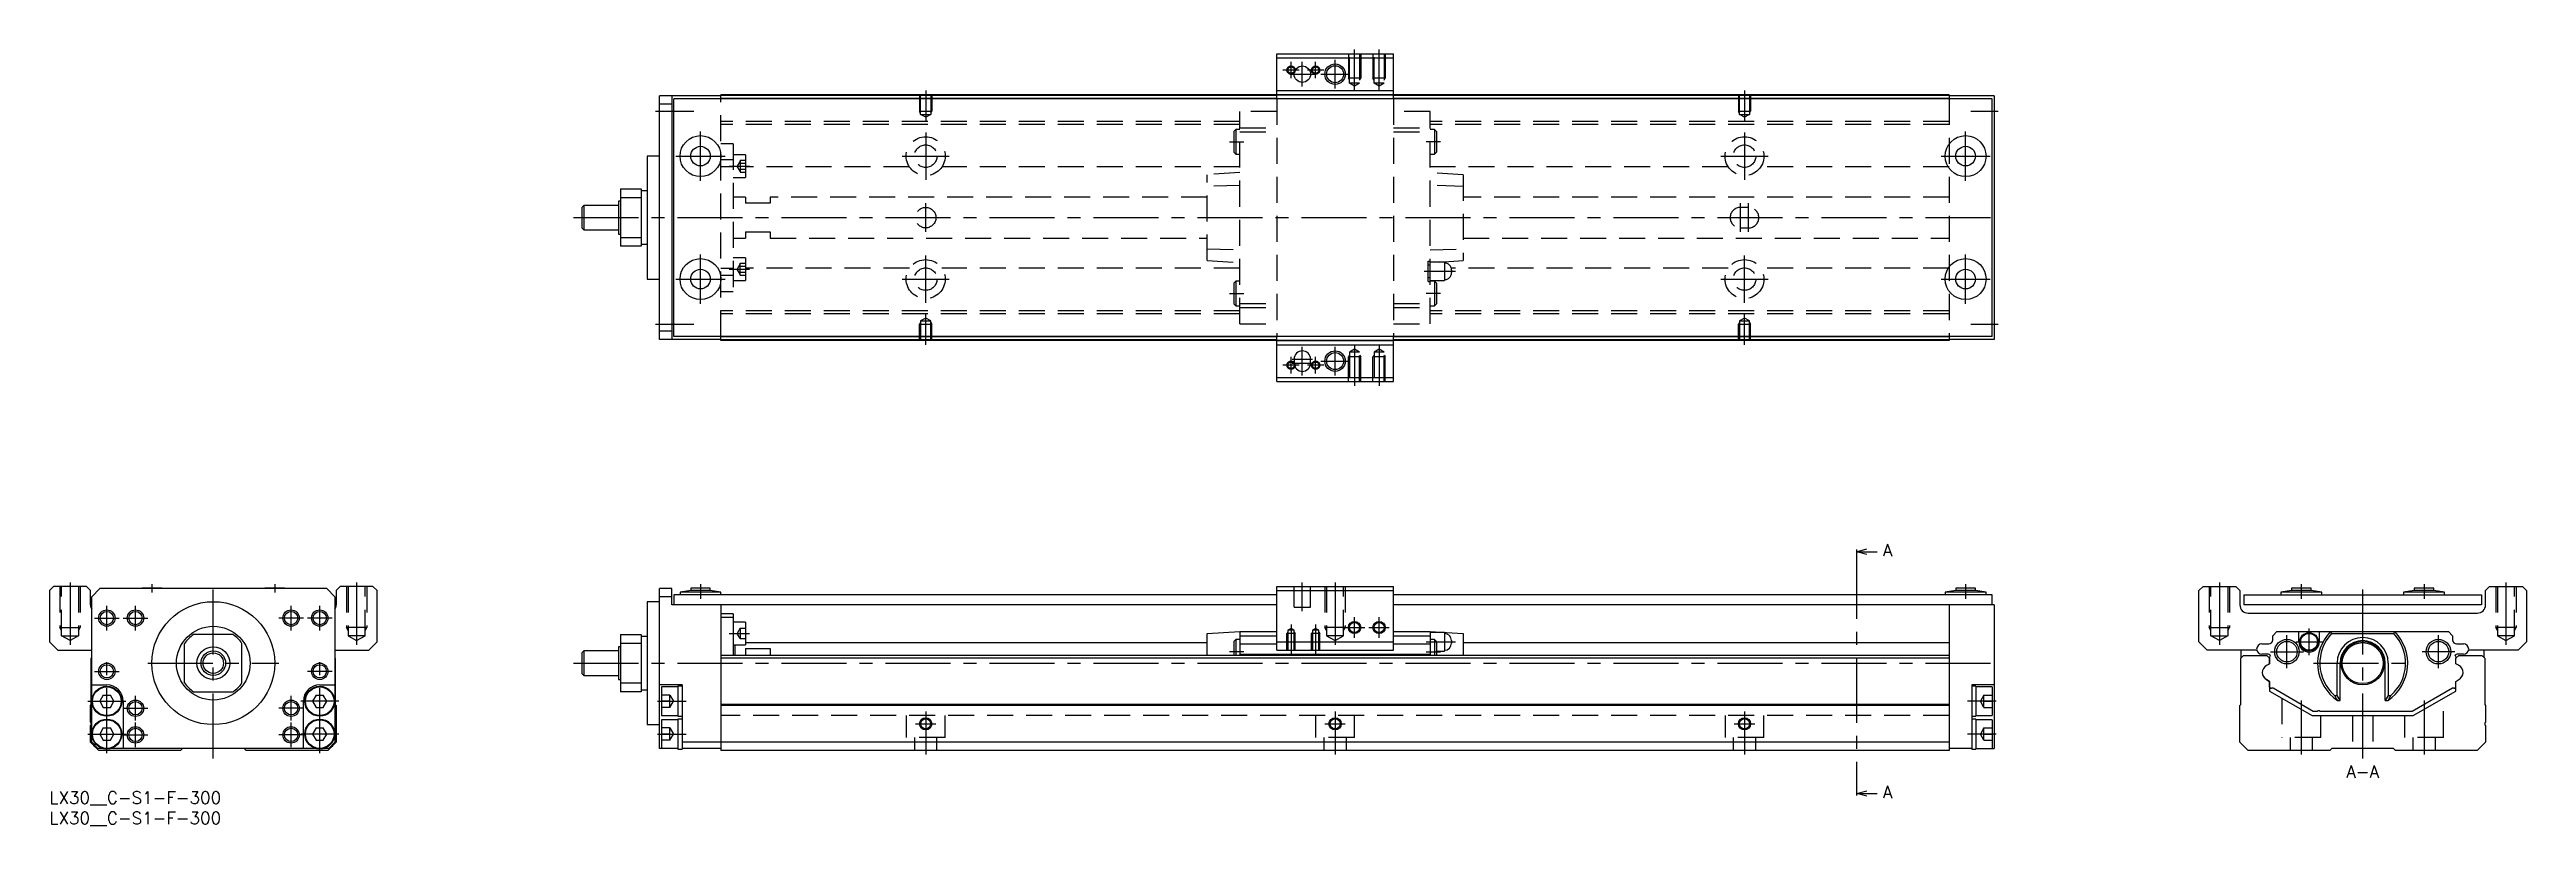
# Model space of a CAD drawing. Extents: x 0 to 605, y -8 to 181.
import ezdxf

# ---------------------------------------------------------------- set-up
doc = ezdxf.new("R2010")
doc.units = 0
doc.header["$LTSCALE"] = 0.5
doc.linetypes.add('CENTER', pattern=[50.8, 31.75, -6.35, 6.35, -6.35])
doc.linetypes.add('DASHED', pattern=[19.05, 12.7, -6.35])
for name, color, linetype in [('MSM_CENTER', 1, 'CENTER'), ('MSM_CONTINUOUS', 7, 'CONTINUOUS'), ('MSM_DASHED', 4, 'DASHED'), ('MSM_NARROW', 5, 'CONTINUOUS'), ('MSM_PART_NUMBER', 7, 'CONTINUOUS')]:
    doc.layers.add(name, color=color, linetype=linetype)
doc.styles.get("Standard").update_dxf_attribs({"font": 'txt.shx', "height": 3, "bigfont": 'bigfont.shx'})

# ---------------------------------------------------------------- blocks, each defined once
blk = doc.blocks.new('*U2')
at = {"layer": 'MSM_PART_NUMBER'}
blk.add_text('LX30__C-S1-F-300', height=3, dxfattribs=at).set_placement((0, -3))
blk = doc.blocks.new('*U3')
at = {"layer": 'MSM_PART_NUMBER'}
blk.add_text('LX30__C-S1-F-300', height=3, dxfattribs=at).set_placement((0, -8))

msp = doc.modelspace()

# ---------------------------------------------------------------- linework, layer by layer
at = {"layer": 'MSM_CENTER'}
for p, q in [((305.25, 176), (301.25, 176)), ((303.25, 174), (303.25, 178)), ((306, 172), (306, 178)), ((311.25, 176), (307.25, 176)), ((309.25, 174), (309.25, 178)), ((314, 171.5), (314, 178.5)), ((318.75, 171.09), (318.75, 181)), ((324.75, 171.09), (324.75, 181)), ((214, 171), (214, 163.49)), ((303, 175), (309, 175)), ((310.5, 175), (317.5, 175)), ((414, 171), (414, 163.49)), ((148, 166), (157.4, 166)), ((469.25, 166), (476, 166)), ((159, 149), (159, 161)), ((214, 160.75), (214, 149.25)), ((288.25, 158.5), (291.75, 158.5)), ((339.75, 158.5), (336.25, 158.5)), ((414, 160.75), (414, 149.25)), ((468, 149), (468, 161)), ((153, 155), (165, 155)), ((166, 152.55), (171, 152.55)), ((208.25, 155), (219.75, 155)), ((408.25, 155), (419.75, 155)), ((462, 155), (474, 155)), ((128, 140), (477, 140)), ((214, 136.5), (214, 143.5)), ((413, 136.5), (413, 143.5)), ((415, 136.5), (415, 143.5)), ((159, 119), (159, 131)), ((166, 127.44), (171, 127.44)), ((214, 119.25), (214, 130.75)), ((414, 119.25), (414, 130.75)), ((468, 119), (468, 131)), ((153, 125), (165, 125)), ((208.25, 125), (219.75, 125)), ((288.25, 121.5), (291.75, 121.5)), ((335.75, 126.9), (343.45, 126.9)), ((339.75, 121.5), (336.25, 121.5)), ((408.25, 125), (419.75, 125)), ((462, 125), (474, 125)), ((214, 109), (214, 116.51)), ((414, 109), (414, 116.51)), ((148, 114), (157.4, 114)), ((318.75, 108.91), (318.75, 99)), ((324.75, 108.91), (324.75, 99)), ((469.25, 114), (476, 114)), ((305.25, 104), (301.25, 104)), ((303.25, 102), (303.25, 106)), ((303.5, 105.5), (308.5, 105.5)), ((303.5, 104.5), (308.5, 104.5)), ((306, 101.5), (306, 108.5)), ((311.25, 104), (307.25, 104)), ((309.25, 102), (309.25, 106)), ((310.5, 105), (317.5, 105)), ((314, 101.5), (314, 108.5)), ((441.37, 58), (441.37, 0)), ((5, 51), (5, 35.81)), ((25, 50.6), (25, 48.5)), ((40, 8), (40, 51.5)), ((55, 50.6), (55, 48.5)), ((75, 51), (75, 35.81)), ((159, 50.6), (159, 47)), ((306, 44), (306, 51)), ((314, 51), (314, 35.81)), ((468, 50.6), (468, 47)), ((530, 51), (530, 35.81)), ((550, 50.6), (550, 47)), ((565, 8), (565, 51.5)), ((580, 50.6), (580, 47)), ((600, 51), (600, 35.81)), ((14, 39.3), (14, 45.3)), ((21, 39.3), (21, 45.3)), ((59, 39.3), (59, 45.3)), ((66, 39.3), (66, 45.3)), ((318.75, 37.5), (318.75, 42.5)), ((324.75, 37.5), (324.75, 42.5)), ((11, 42.3), (17, 42.3)), ((18, 42.3), (24, 42.3)), ((62, 42.3), (56, 42.3)), ((69, 42.3), (63, 42.3)), ((166, 38.55), (171, 38.55)), ((303.25, 40.76), (303.25, 33.5)), ((309.25, 40.76), (309.25, 33.5)), ((316.25, 40), (321.25, 40)), ((322.25, 40), (327.25, 40)), ((336.25, 36.5), (343.45, 36.5)), ((546.5, 30.1), (546.5, 38.1)), ((548.65, 36.5), (555.15, 36.5)), ((551.9, 33.25), (551.9, 39.75)), ((583.5, 30.1), (583.5, 38.1)), ((14, 9.35), (14, 32.3)), ((24, 31.3), (56, 31.3)), ((66, 9.35), (66, 32.3)), ((128, 31.3), (477, 31.3)), ((291.75, 34.1), (288.25, 34.1)), ((336.25, 34.1), (339.75, 34.1)), ((542.5, 34.1), (550.5, 34.1)), ((553, 31.3), (577, 31.3)), ((587.5, 34.1), (579.5, 34.1)), ((11, 29.3), (17, 29.3)), ((69, 29.3), (63, 29.3)), ((9.35, 22), (18.65, 22)), ((18, 20.3), (24, 20.3)), ((21, 17.3), (21, 23.3)), ((62, 20.3), (56, 20.3)), ((59, 17.3), (59, 23.3)), ((70.65, 22), (61.35, 22)), ((148.5, 22), (155.5, 22)), ((214, 19.5), (214, 9)), ((314, 19.5), (314, 9)), ((414, 19.5), (414, 9)), ((475.5, 22), (468.5, 22)), ((550, 22.18), (550, 9)), ((580, 22.18), (580, 9)), ((9.35, 14), (18.65, 14)), ((18, 13.8), (24, 13.8)), ((21, 10.8), (21, 16.8)), ((62, 13.8), (56, 13.8)), ((59, 10.8), (59, 16.8)), ((70.65, 14), (61.35, 14)), ((148.5, 14), (155.5, 14)), ((211.5, 16.5), (216.5, 16.5)), ((311.5, 16.5), (316.5, 16.5)), ((411.5, 16.5), (416.5, 16.5)), ((475.5, 14), (468.5, 14))]:
    msp.add_line(p, q, dxfattribs=at)
at = {"layer": 'MSM_CONTINUOUS'}
for p, q in [((299.75, 169), (299.75, 180)), ((299.75, 180), (328.25, 180)), ((299.75, 179), (328.25, 179)), ((328.25, 169), (328.25, 180)), ((164, 169.7), (149, 169.7)), ((149, 110.3), (149, 169.7)), ((152, 169.7), (152, 110.3)), ((464, 170), (164, 170)), ((164, 169), (164, 170)), ((299.75, 169.8), (164, 169.8)), ((299.75, 171), (328.25, 171)), ((299.75, 170), (328.25, 170)), ((464, 169.8), (328.25, 169.8)), ((464, 170), (464, 169)), ((475, 169.7), (464, 169.7)), ((475, 169.7), (475, 110.3)), ((152, 167.7), (149, 167.7)), ((152.5, 111), (152.5, 169)), ((474.5, 169), (152.5, 169)), ((299.75, 169.1), (164, 169.1)), ((464, 169.1), (328.25, 169.1)), ((474.5, 111), (474.5, 169)), ((146, 155), (146, 125)), ((149, 155), (146, 155)), ((139.5, 147), (144.5, 147)), ((139.5, 147), (139.5, 133)), ((144.5, 147), (144.5, 133)), ((146, 146.5), (144.5, 146.5)), ((130.5, 143), (130, 142.5)), ((130, 142.5), (130, 137.5)), ((130.5, 143), (130.5, 137)), ((139, 143), (130.5, 143)), ((139, 144), (139, 136)), ((139.5, 144), (139, 144)), ((144.5, 144.82), (139.5, 144.82)), ((130, 137.5), (130.5, 137)), ((130.5, 137), (139, 137)), ((139, 136), (139.5, 136)), ((139.5, 135.18), (144.5, 135.18)), ((144.5, 133.5), (146, 133.5)), ((144.5, 133), (139.5, 133)), ((146, 125), (149, 125)), ((152, 112.3), (149, 112.3)), ((164, 110.3), (149, 110.3)), ((474.5, 111), (152.5, 111)), ((164, 110), (164, 111)), ((299.75, 110.9), (164, 110.9)), ((299.75, 110.2), (164, 110.2)), ((464, 110), (164, 110)), ((299.75, 100), (299.75, 111)), ((299.75, 110), (328.25, 110)), ((299.75, 109), (328.25, 109)), ((328.25, 100), (328.25, 111)), ((464, 110.9), (328.25, 110.9)), ((464, 110.2), (328.25, 110.2)), ((464, 111), (464, 110)), ((475, 110.3), (464, 110.3)), ((304, 105.5), (304, 104.5)), ((308, 104.5), (308, 105.5)), ((299.75, 101), (328.25, 101)), ((299.75, 100), (328.25, 100)), ((441.37, 58.5), (443.87, 59.17)), ((441.37, 59), (441.37, 58)), ((443.87, 57.83), (441.37, 58.5)), ((441.37, 58.5), (446.38, 58.5)), ((1, 50), (0, 49)), ((0, 49), (0, 36.5)), ((9, 50), (1, 50)), ((10, 49), (9, 50)), ((10, 45.5), (10, 49)), ((12.3, 49.5), (10.3, 47.5)), ((67.7, 49.5), (12.3, 49.5)), ((22.6, 49.6), (22.6, 49.5)), ((27.4, 49.6), (22.6, 49.6)), ((27.4, 49.5), (27.4, 49.6)), ((52.6, 49.6), (52.6, 49.5)), ((57.4, 49.6), (52.6, 49.6)), ((57.4, 49.5), (57.4, 49.6)), ((69.7, 47.5), (67.7, 49.5)), ((71, 50), (70, 49)), ((70, 49), (70, 45.5)), ((79, 50), (71, 50)), ((80, 49), (79, 50)), ((80, 36.5), (80, 49)), ((149, 10.5), (149, 49.5)), ((152, 49.5), (149, 49.5)), ((152, 45.5), (152, 49.5)), ((156.6, 49), (154, 48.6)), ((154, 48.6), (154, 48)), ((164, 48.6), (154, 48.6)), ((156.6, 49.6), (156.6, 49)), ((161.4, 49.6), (156.6, 49.6)), ((161.4, 49), (156.6, 49)), ((161.4, 49), (161.4, 49.6)), ((164, 48.6), (161.4, 49)), ((164, 48), (164, 48.6)), ((299.75, 50), (328.25, 50)), ((299.75, 34.5), (299.75, 50)), ((299.75, 49), (328.25, 49)), ((328.25, 34.5), (328.25, 50)), ((465.6, 49), (463, 48.6)), ((463, 48.6), (463, 48)), ((473, 48.6), (463, 48.6)), ((465.6, 49.6), (465.6, 49)), ((470.4, 49.6), (465.6, 49.6)), ((470.4, 49), (465.6, 49)), ((470.4, 49), (470.4, 49.6)), ((473, 48.6), (470.4, 49)), ((473, 48), (473, 48.6)), ((525, 49), (526, 50)), ((525, 36.5), (525, 49)), ((526, 50), (534, 50)), ((534, 50), (535, 49)), ((535, 49), (535, 45.5)), ((547.6, 49), (545, 48.6)), ((555, 48.6), (545, 48.6)), ((545, 48.6), (545, 48)), ((552.4, 49.6), (547.6, 49.6)), ((547.6, 49.6), (547.6, 49)), ((552.4, 49), (547.6, 49)), ((552.4, 49), (552.4, 49.6)), ((555, 48.6), (552.4, 49)), ((555, 48), (555, 48.6)), ((577.6, 49), (575, 48.6)), ((585, 48.6), (575, 48.6)), ((575, 48.6), (575, 48)), ((582.4, 49.6), (577.6, 49.6)), ((577.6, 49.6), (577.6, 49)), ((582.4, 49), (577.6, 49)), ((582.4, 49), (582.4, 49.6)), ((585, 48.6), (582.4, 49)), ((585, 48), (585, 48.6)), ((595, 49), (596, 50)), ((595, 45.5), (595, 49)), ((596, 50), (604, 50)), ((604, 50), (605, 49)), ((605, 49), (605, 36.5)), ((10.3, 12), (10.3, 47.5)), ((69.7, 47.5), (69.7, 12)), ((149, 46.3), (146, 46.3)), ((146, 46.3), (146, 16.3)), ((152, 47.5), (149, 47.5)), ((299.75, 45.5), (152, 45.5)), ((152.5, 48), (152.5, 45.5)), ((299.75, 48), (152.5, 48)), ((164, 45.5), (164, 10)), ((167, 43.3), (164, 43.3)), ((167, 42.45), (164, 42.45)), ((167, 43.3), (167, 33.2)), ((474.5, 48), (328.25, 48)), ((475, 45.5), (328.25, 45.5)), ((464, 45.5), (464, 10)), ((474.5, 45.5), (474.5, 48)), ((475, 45.5), (475, 10.5)), ((536, 48), (594, 48)), ((536, 48), (536, 45.5)), ((594, 45.5), (536, 45.5)), ((537, 43.5), (593, 43.5)), ((594, 48), (594, 45.5)), ((0, 36.5), (2, 34.5)), ((44.82, 38.3), (35.18, 38.3)), ((78, 34.5), (80, 36.5)), ((139.5, 38.3), (144.5, 38.3)), ((139.5, 38.3), (139.5, 24.3)), ((144.5, 38.3), (144.5, 24.3)), ((146, 37.8), (144.5, 37.8)), ((170, 41.3), (167, 41.3)), ((170, 41.3), (170, 35.8)), ((282.75, 38.5), (290.75, 39)), ((282.75, 33.2), (282.75, 38.5)), ((289.75, 37.1), (289.25, 36.6)), ((289.25, 36.6), (289.25, 33.2)), ((290.75, 37.1), (289.75, 37.1)), ((289.75, 37.1), (289.75, 33.2)), ((290.75, 39), (299.75, 39)), ((290.75, 39), (290.75, 33.2)), ((290.75, 38), (299.75, 38)), ((299.75, 36.5), (328.25, 36.5)), ((328.25, 39), (337.25, 39)), ((328.25, 38), (337.25, 38)), ((337.25, 39), (345.25, 38.5)), ((337.25, 39), (337.25, 33.2)), ((340.7, 38.75), (337.25, 38.75)), ((338.25, 37.1), (337.25, 37.1)), ((338.75, 36.6), (338.25, 37.1)), ((338.25, 37.1), (338.25, 33.2)), ((338.75, 36.6), (338.75, 33.2)), ((340.7, 38.75), (340.7, 34.25)), ((342.45, 36.8), (342.45, 36.2)), ((345.25, 38.5), (345.25, 33.2)), ((527, 34.5), (525, 36.5)), ((543.05, 38), (544.05, 39)), ((543.05, 37), (543.05, 38)), ((544.05, 39), (585.95, 39)), ((549.4, 36.5), (549.4, 39)), ((554.4, 39), (554.4, 36.5)), ((557.14, 39), (557.4, 38.5)), ((557.4, 38.5), (572.6, 38.5)), ((572.6, 38.5), (572.86, 39)), ((585.95, 39), (586.95, 38)), ((586.95, 38), (586.95, 37)), ((605, 36.5), (603, 34.5)), ((2, 34.5), (10.3, 34.5)), ((10.2, 32.5), (10.3, 32.6)), ((10.2, 21.2), (10.2, 32.5)), ((33, 26.48), (33, 36.12)), ((47, 26.48), (47, 36.12)), ((69.7, 34.5), (78, 34.5)), ((69.7, 32.6), (69.8, 32.5)), ((69.8, 32.5), (69.8, 21.2)), ((130.5, 34.3), (130, 33.8)), ((130, 33.8), (130, 28.8)), ((139, 34.3), (130.5, 34.3)), ((130.5, 34.3), (130.5, 28.3)), ((139.5, 35.3), (139, 35.3)), ((139, 35.3), (139, 27.3)), ((144.5, 36.12), (139.5, 36.12)), ((464, 33.2), (164, 33.2)), ((464, 32.5), (164, 32.5)), ((167, 35.8), (170, 35.8)), ((167.5, 33.2), (167.5, 35.8)), ((170, 36.3), (282.75, 36.3)), ((170, 34.87), (176, 34.87)), ((170, 34.87), (170, 33.2)), ((176, 34.87), (176, 33.2)), ((290.75, 36), (299.75, 36)), ((290.75, 33.5), (337.25, 33.5)), ((299.75, 34.5), (328.25, 34.5)), ((328.25, 36), (337.25, 36)), ((338.75, 34.25), (340.7, 34.25)), ((345.25, 36.3), (464, 36.3)), ((539.13, 34.5), (527, 34.5)), ((535.2, 32.5), (535.9, 33.2)), ((535.2, 21.2), (535.2, 32.5)), ((535.3, 32.6), (535.3, 34.5)), ((535.9, 33.2), (541.55, 33.2)), ((540.35, 36), (542.05, 36)), ((541.75, 33.5), (540.35, 33.5)), ((542.25, 31.15), (541.5, 30.72)), ((541.55, 33.2), (542.25, 32.5)), ((541.6, 30.78), (542.25, 31.15)), ((542.2, 32.55), (542.2, 32.7)), ((542.25, 32.5), (542.2, 32.55)), ((542.25, 31.15), (542.25, 32.5)), ((542.25, 32.5), (542.25, 31.15)), ((558.74, 23.45), (558.74, 31.3)), ((559.5, 22.2), (559.5, 31.3)), ((570.5, 22.2), (570.5, 31.3)), ((571.26, 31.3), (571.26, 23.45)), ((587.75, 32.5), (588.45, 33.2)), ((587.75, 31.15), (587.75, 32.5)), ((588.4, 30.78), (587.75, 31.15)), ((587.8, 32.7), (587.8, 32.55)), ((587.95, 36), (589.65, 36)), ((589.65, 33.5), (588.25, 33.5)), ((588.4, 30.78), (588.49, 30.73)), ((588.45, 33.2), (594.1, 33.2)), ((603, 34.5), (590.87, 34.5)), ((594.1, 33.2), (594.8, 32.5)), ((594.7, 32.6), (594.7, 34.5)), ((594.8, 32.5), (594.8, 21.2)), ((10.3, 26), (14, 26)), ((35.18, 24.3), (44.82, 24.3)), ((66, 26), (69.7, 26)), ((130, 28.8), (130.5, 28.3)), ((130.5, 28.3), (139, 28.3)), ((139, 27.3), (139.5, 27.3)), ((139.5, 26.48), (144.5, 26.48)), ((144.5, 24.3), (139.5, 24.3)), ((144.5, 24.8), (146, 24.8)), ((154.5, 26), (149, 26)), ((153.5, 25.5), (149.5, 25.5)), ((149.5, 25.5), (149.5, 18.5)), ((154.5, 25.65), (153.5, 25.65)), ((153.5, 25.65), (153.5, 18.35)), ((154.5, 26), (154.5, 10.35)), ((475, 26), (469.5, 26)), ((469.5, 26), (469.5, 10.35)), ((470.5, 25.65), (469.5, 25.65)), ((470.5, 25.65), (470.5, 18.35)), ((474.5, 25.5), (470.5, 25.5)), ((474.5, 25.5), (474.5, 18.5)), ((542.25, 26.85), (541.5, 27.28)), ((541.6, 27.22), (542.25, 26.85)), ((542.25, 25.45), (542.25, 26.85)), ((542.25, 26.85), (542.25, 24.5)), ((542.25, 24.5), (552.64, 18.5)), ((543.1, 25.16), (542.7, 25.16)), ((552.91, 19.5), (543.1, 25.16)), ((586.9, 25.16), (577.09, 19.5)), ((577.36, 18.5), (587.75, 24.5)), ((587.3, 25.16), (586.9, 25.16)), ((587.75, 26.85), (588.5, 27.28)), ((587.75, 24.5), (587.75, 26.85)), ((10, 21), (10.2, 21.2)), ((10, 16.9), (10, 21)), ((13.13, 23.5), (12.27, 22)), ((12.27, 22), (13.13, 20.5)), ((13.13, 23.5), (14.87, 23.5)), ((13.13, 20.5), (14.87, 20.5)), ((15.73, 22), (14.87, 23.5)), ((14.87, 20.5), (15.73, 22)), ((18, 22), (18, 10.5)), ((62, 10.5), (62, 22)), ((65.13, 23.5), (64.27, 22)), ((64.27, 22), (65.13, 20.5)), ((65.13, 23.5), (66.87, 23.5)), ((65.13, 20.5), (66.87, 20.5)), ((67.73, 22), (66.87, 23.5)), ((66.87, 20.5), (67.73, 22)), ((69.8, 21.2), (70, 21)), ((70, 21), (70, 12)), ((149.5, 18.5), (153.5, 18.5)), ((153.5, 18.35), (154.5, 18.35)), ((464, 21.2), (164, 21.2)), ((464, 21), (164, 21)), ((469.5, 18.35), (470.5, 18.35)), ((470.5, 18.5), (474.5, 18.5)), ((535, 21), (535.2, 21.2)), ((535, 12), (535, 21)), ((552.64, 18.5), (577.36, 18.5)), ((553.85, 19.5), (552.91, 19.5)), ((577.09, 19.5), (554.65, 19.5)), ((558.07, 23.45), (558.74, 23.45)), ((559.5, 22.2), (558.74, 23.45)), ((558.82, 22.2), (559.5, 22.2)), ((571.26, 23.45), (570.5, 22.2)), ((570.5, 22.2), (571.18, 22.2)), ((571.26, 23.45), (571.93, 23.45)), ((594.8, 21.2), (595, 21)), ((595, 21), (595, 16.9)), ((10, 12), (10, 16.1)), ((13.13, 15.5), (12.27, 14)), ((12.27, 14), (13.13, 12.5)), ((13.13, 15.5), (14.87, 15.5)), ((13.13, 12.5), (14.87, 12.5)), ((15.73, 14), (14.87, 15.5)), ((14.87, 12.5), (15.73, 14)), ((65.13, 15.5), (64.27, 14)), ((64.27, 14), (65.13, 12.5)), ((65.13, 15.5), (66.87, 15.5)), ((65.13, 12.5), (66.87, 12.5)), ((67.73, 14), (66.87, 15.5)), ((66.87, 12.5), (67.73, 14)), ((146, 16.3), (149, 16.3)), ((153.5, 17.5), (149.5, 17.5)), ((149.5, 17.5), (149.5, 10.5)), ((154.5, 17.65), (153.5, 17.65)), ((153.5, 17.65), (153.5, 10.35)), ((470.5, 17.65), (469.5, 17.65)), ((470.5, 17.65), (470.5, 10.35)), ((474.5, 17.5), (470.5, 17.5)), ((474.5, 17.5), (474.5, 10.5)), ((595, 16.1), (595, 12)), ((12, 10), (10, 12)), ((11.8, 10.5), (10.3, 12)), ((12.96, 10.5), (11.8, 10.5)), ((32, 10), (12, 10)), ((64.96, 10.5), (15.04, 10.5)), ((32.5, 10.5), (32, 10)), ((48, 10), (47.5, 10.5)), ((68, 10), (48, 10)), ((68.2, 10.5), (67.04, 10.5)), ((70, 12), (68, 10)), ((69.7, 12), (68.2, 10.5)), ((153.5, 10.5), (149, 10.5)), ((153.5, 10.35), (154.5, 10.35)), ((464, 12), (154.5, 12)), ((164, 10.5), (154.5, 10.5)), ((464, 10), (164, 10)), ((469.5, 10.5), (464, 10.5)), ((469.5, 10.35), (470.5, 10.35)), ((470.5, 10.5), (475, 10.5)), ((537, 10), (535, 12)), ((557, 10), (537, 10)), ((557.5, 10.5), (557, 10)), ((572.5, 10.5), (557.5, 10.5)), ((573, 10), (572.5, 10.5)), ((593, 10), (573, 10)), ((595, 12), (593, 10)), ((441.37, -0.5), (443.87, 0.17)), ((441.37, 0), (441.37, -1)), ((443.87, -1.17), (441.37, -0.5)), ((441.37, -0.5), (446.38, -0.5))]:
    msp.add_line(p, q, dxfattribs=at)
for centre, radius in [((306, 175), 2), ((314, 175), 2.07), ((159, 155), 5), ((159, 155), 2.4), ((468, 155), 5), ((468, 155), 2.4), ((159, 125), 5), ((159, 125), 2.4), ((468, 125), 5), ((468, 125), 2.4), ((314, 105), 2.07), ((14, 42.3), 1.62), ((21, 42.3), 1.62), ((40, 31.3), 15), ((59, 42.3), 1.62), ((66, 42.3), 1.62), ((40, 31.3), 9), ((318.75, 40), 1.23), ((324.75, 40), 1.23), ((546.5, 34.1), 3), ((546.5, 34.1), 2.5), ((551.9, 36.5), 2.25), ((551.9, 36.5), 2.05), ((565, 31.3), 5.3), ((583.5, 34.1), 3), ((583.5, 34.1), 2.5), ((14, 29.3), 1.62), ((40, 31.3), 4), ((40, 31.3), 3), ((40, 31.3), 2.5), ((66, 29.3), 1.62), ((565, 31.3), 5), ((14, 22), 3.65), ((14, 22), 3.5), ((66, 22), 3.65), ((66, 22), 3.5), ((21, 20.3), 1.62), ((59, 20.3), 1.62), ((14, 14), 3.65), ((14, 14), 3.5), ((21, 13.8), 1.62), ((59, 13.8), 1.62), ((66, 14), 3.65), ((66, 14), 3.5), ((214, 16.5), 1.23), ((314, 16.5), 1.23), ((414, 16.5), 1.23)]:
    msp.add_circle(centre, radius, dxfattribs=at)
for centre, radius, start, end in [((306, 105.5), 2, 0, 180), ((306, 104.5), 2, 180, 0), ((12, 45.5), 2, 180, 211.78833), ((68, 45.5), 2, 328.21167, 0), ((537, 45.5), 2, 180, 270), ((593, 45.5), 2, 270, 0), ((40, 31.3), 8.5, 124.56032, 145.43968), ((40, 31.3), 8.5, 34.56032, 55.43968), ((340.7, 36.8), 1.75, 0, 90), ((542.05, 37), 1, 270, 0), ((551.9, 36.5), 2.5, 180, 0), ((565, 31.3), 11, 135.573, 235.81959), ((565, 31.3), 10.47, 136.57129, 228.55525), ((565, 31.3), 6.26, 0, 180), ((565, 31.3), 5.5, 0, 180), ((565, 31.3), 11, 304.18041, 44.427), ((565, 31.3), 10.47, 311.44475, 43.42871), ((587.95, 37), 1, 180, 270), ((340.7, 36.2), 1.75, 270, 0), ((540.35, 34.75), 1.25, 90, 270), ((542.65, 28.85), 2.2, 121.45533, 176.01903), ((542.65, 28.85), 2.2, 121.38869, 134.53306), ((541.75, 32.5), 1, 41.23398, 90), ((542.7, 32.7), 0.5, 113.32535, 180), ((588.25, 32.5), 1, 90, 138.76602), ((587.3, 32.7), 0.5, 0, 66.67465), ((587.35, 28.85), 2.2, 3.98097, 61.45517), ((589.65, 34.75), 1.25, 270, 90), ((14, 22), 4, 0, 90), ((40, 31.3), 8.5, 214.56032, 235.43968), ((40, 31.3), 8.5, 304.56032, 325.43968), ((66, 22), 4, 90, 180), ((542.65, 29.15), 2.2, 183.98097, 238.54467), ((542.65, 29.15), 2.2, 183.98097, 241.45517), ((542.7, 25.66), 0.5, 205.84193, 270), ((587.3, 25.66), 0.5, 270, 334.15807), ((587.35, 29.15), 2.2, 301.45533, 356.01903), ((554.25, 19.2), 0.5, 36.8699, 143.1301), ((566, 27.35), 8.83, 206.14749, 215.62533), ((564, 27.35), 8.84, 324.37545, 333.85173), ((9.7, 16.5), 0.5, 306.8699, 53.1301), ((595.3, 16.5), 0.5, 126.8699, 233.1301), ((12.3, 12.5), 2, 216.8699, 233.1301), ((67.7, 12.5), 2, 306.8699, 323.1301)]:
    msp.add_arc(centre, radius, start, end, dxfattribs=at)
at = {"layer": 'MSM_DASHED'}
for p, q in [((317.25, 180), (317.25, 174)), ((317.52, 172.8), (317.52, 180)), ((319.98, 180), (319.98, 172.8)), ((320.25, 180), (320.25, 174)), ((323.25, 180), (323.25, 174)), ((323.52, 172.8), (323.52, 180)), ((325.98, 180), (325.98, 172.8)), ((326.25, 180), (326.25, 174)), ((212.5, 170), (212.5, 166)), ((212.77, 165.2), (212.77, 170)), ((215.23, 170), (215.23, 165.2)), ((215.5, 170), (215.5, 166)), ((320.25, 174), (317.25, 174)), ((317.52, 173.53), (317.25, 174)), ((319.98, 172.8), (317.52, 172.8)), ((318.75, 172.09), (317.52, 172.8)), ((319.98, 172.8), (318.75, 172.09)), ((319.98, 173.53), (320.25, 174)), ((326.25, 174), (323.25, 174)), ((323.52, 173.53), (323.25, 174)), ((325.98, 172.8), (323.52, 172.8)), ((324.75, 172.09), (323.52, 172.8)), ((325.98, 172.8), (324.75, 172.09)), ((325.98, 173.53), (326.25, 174)), ((412.5, 170), (412.5, 166)), ((412.77, 165.2), (412.77, 170)), ((415.23, 170), (415.23, 165.2)), ((415.5, 170), (415.5, 166)), ((164, 111), (164, 169)), ((290.75, 163.45), (164, 163.45)), ((212.77, 165.53), (212.5, 166)), ((212.5, 166), (215.5, 166)), ((212.77, 165.2), (215.23, 165.2)), ((214, 164.49), (212.77, 165.2)), ((215.23, 165.2), (214, 164.49)), ((215.23, 165.53), (215.5, 166)), ((299.75, 165.9), (290.75, 165.9)), ((290.75, 114.1), (290.75, 165.9)), ((299.75, 169), (299.75, 111)), ((328.25, 169), (328.25, 111)), ((337.25, 165.9), (328.25, 165.9)), ((337.25, 114.1), (337.25, 165.9)), ((464, 163.45), (337.25, 163.45)), ((412.77, 165.53), (412.5, 166)), ((412.5, 166), (415.5, 166)), ((412.77, 165.2), (415.23, 165.2)), ((414, 164.49), (412.77, 165.2)), ((415.23, 165.2), (414, 164.49)), ((415.23, 165.53), (415.5, 166)), ((464, 169), (464, 111)), ((290.75, 162.75), (164, 162.75)), ((167, 158), (164, 158)), ((167, 158), (167, 122)), ((289.75, 161.5), (289.25, 161)), ((289.25, 161), (289.25, 156)), ((289.75, 161.5), (289.75, 155.5)), ((290.75, 161.5), (289.75, 161.5)), ((290.75, 161.95), (299.75, 161.95)), ((290.75, 160.95), (299.75, 160.95)), ((328.25, 161.95), (337.25, 161.95)), ((328.25, 160.95), (337.25, 160.95)), ((464, 162.75), (337.25, 162.75)), ((338.25, 161.5), (337.25, 161.5)), ((338.25, 161.5), (338.25, 155.5)), ((338.75, 161), (338.25, 161.5)), ((338.75, 161), (338.75, 156)), ((167, 154.13), (164, 154.13)), ((167, 152.38), (164, 152.38)), ((170, 155.3), (167, 155.3)), ((168.7, 153.8), (167.98, 152.55)), ((168.7, 151.3), (167.98, 152.55)), ((168.7, 154), (170, 154)), ((168.7, 154), (168.7, 151.11)), ((168.7, 153.28), (170, 153.28)), ((168.7, 151.83), (170, 151.83)), ((170, 155.3), (170, 149.8)), ((210.05, 152.36), (170, 152.36)), ((290.75, 152.36), (217.95, 152.36)), ((289.25, 156), (289.75, 155.5)), ((289.75, 155.5), (290.75, 155.5)), ((337.25, 155.5), (338.25, 155.5)), ((410.05, 152.36), (337.25, 152.36)), ((338.25, 155.5), (338.75, 156)), ((464, 152.36), (417.95, 152.36)), ((167, 149.8), (170, 149.8)), ((168.7, 151.11), (170, 151.11)), ((290.75, 151), (282.75, 150.47)), ((282.75, 129.53), (282.75, 150.47)), ((290.75, 147.86), (282.75, 147.6)), ((345.25, 150.47), (337.25, 151)), ((345.25, 147.6), (337.25, 147.86)), ((345.25, 150.47), (345.25, 129.53)), ((170, 145), (167, 145)), ((170, 145), (170, 143.5)), ((176, 143.5), (170, 143.5)), ((176, 145), (176, 143.5)), ((282.75, 145), (176, 145)), ((464, 145), (345.25, 145)), ((415, 142.5), (413, 142.5)), ((167, 135), (170, 135)), ((170, 136.5), (176, 136.5)), ((170, 136.5), (170, 135)), ((176, 136.5), (176, 135)), ((176, 135), (282.75, 135)), ((345.25, 135), (464, 135)), ((413, 137.5), (415, 137.5)), ((167, 127.62), (164, 127.62)), ((170, 130.19), (167, 130.19)), ((168.7, 128.69), (167.98, 127.44)), ((168.7, 126.19), (167.98, 127.44)), ((168.7, 128.89), (170, 128.89)), ((168.7, 126), (168.7, 128.89)), ((168.7, 128.17), (170, 128.17)), ((170, 130.19), (170, 124.69)), ((210.05, 127.64), (170, 127.64)), ((290.75, 127.64), (217.95, 127.64)), ((282.75, 132.4), (290.75, 132.14)), ((282.75, 129.53), (290.75, 129)), ((336.75, 129.4), (337.25, 129.4)), ((336.75, 124.4), (336.75, 129.4)), ((337.25, 128.4), (336.75, 128.4)), ((337.25, 132.14), (345.25, 132.4)), ((340.7, 129.15), (337.25, 129.15)), ((339.51, 129.15), (345.25, 129.53)), ((340.7, 129.15), (340.7, 124.65)), ((410.05, 127.64), (342.39, 127.64)), ((342.45, 127.2), (342.45, 126.6)), ((464, 127.64), (417.95, 127.64)), ((167, 125.87), (164, 125.87)), ((164, 122), (167, 122)), ((167, 124.69), (170, 124.69)), ((168.7, 126.72), (170, 126.72)), ((168.7, 126), (170, 126)), ((289.75, 124.5), (289.25, 124)), ((289.25, 124), (289.25, 119)), ((289.75, 124.5), (289.75, 118.5)), ((290.75, 124.5), (289.75, 124.5)), ((336.75, 125.4), (337.25, 125.4)), ((336.75, 124.4), (337.25, 124.4)), ((337.25, 124.65), (340.7, 124.65)), ((338.25, 124.5), (337.25, 124.5)), ((338.75, 124), (338.25, 124.5)), ((338.25, 124.5), (338.25, 118.5)), ((338.75, 124), (338.75, 119)), ((290.75, 117.25), (164, 117.25)), ((290.75, 116.55), (164, 116.55)), ((214, 115.51), (212.77, 114.8)), ((215.23, 114.8), (214, 115.51)), ((289.25, 119), (289.75, 118.5)), ((289.75, 118.5), (290.75, 118.5)), ((290.75, 119.05), (299.75, 119.05)), ((290.75, 118.05), (299.75, 118.05)), ((328.25, 119.05), (337.25, 119.05)), ((328.25, 118.05), (337.25, 118.05)), ((337.25, 118.5), (338.25, 118.5)), ((464, 117.25), (337.25, 117.25)), ((464, 116.55), (337.25, 116.55)), ((338.25, 118.5), (338.75, 119)), ((414, 115.51), (412.77, 114.8)), ((415.23, 114.8), (414, 115.51)), ((212.77, 114.47), (212.5, 114)), ((212.5, 110), (212.5, 114)), ((212.5, 114), (215.5, 114)), ((212.77, 114.8), (212.77, 110)), ((212.77, 114.8), (215.23, 114.8)), ((215.23, 110), (215.23, 114.8)), ((215.23, 114.47), (215.5, 114)), ((215.5, 110), (215.5, 114)), ((290.75, 114.1), (299.75, 114.1)), ((328.25, 114.1), (337.25, 114.1)), ((412.77, 114.47), (412.5, 114)), ((412.5, 110), (412.5, 114)), ((412.5, 114), (415.5, 114)), ((412.77, 114.8), (412.77, 110)), ((412.77, 114.8), (415.23, 114.8)), ((415.23, 110), (415.23, 114.8)), ((415.23, 114.47), (415.5, 114)), ((415.5, 110), (415.5, 114)), ((317.52, 106.47), (317.25, 106)), ((320.25, 106), (317.25, 106)), ((317.25, 100), (317.25, 106)), ((318.75, 107.91), (317.52, 107.2)), ((317.52, 107.2), (317.52, 100)), ((319.98, 107.2), (317.52, 107.2)), ((319.98, 107.2), (318.75, 107.91)), ((319.98, 100), (319.98, 107.2)), ((319.98, 106.47), (320.25, 106)), ((320.25, 100), (320.25, 106)), ((323.52, 106.47), (323.25, 106)), ((326.25, 106), (323.25, 106)), ((323.25, 100), (323.25, 106)), ((324.75, 107.91), (323.52, 107.2)), ((323.52, 107.2), (323.52, 100)), ((325.98, 107.2), (323.52, 107.2)), ((325.98, 107.2), (324.75, 107.91)), ((325.98, 100), (325.98, 107.2)), ((325.98, 106.47), (326.25, 106)), ((326.25, 100), (326.25, 106)), ((2.5, 50), (2.5, 40)), ((2.93, 38), (2.93, 50)), ((7.07, 50), (7.07, 38)), ((7.5, 50), (7.5, 40)), ((72.5, 50), (72.5, 40)), ((72.93, 50), (72.93, 38)), ((77.07, 38), (77.07, 50)), ((77.5, 50), (77.5, 40)), ((304, 45), (304, 50)), ((308, 45), (308, 50)), ((311.5, 50), (311.5, 40)), ((311.93, 50), (311.93, 38)), ((316.07, 38), (316.07, 50)), ((316.5, 50), (316.5, 40)), ((527.5, 50), (527.5, 40)), ((527.93, 38), (527.93, 50)), ((532.07, 50), (532.07, 38)), ((532.5, 50), (532.5, 40)), ((597.5, 50), (597.5, 40)), ((597.93, 50), (597.93, 38)), ((602.07, 38), (602.07, 50)), ((602.5, 50), (602.5, 40)), ((304, 45), (308, 45)), ((2.5, 40), (7.5, 40)), ((2.93, 39.25), (2.5, 40)), ((5, 36.81), (2.93, 38)), ((2.93, 38), (7.07, 38)), ((7.07, 38), (5, 36.81)), ((7.07, 39.25), (7.5, 40)), ((77.5, 40), (72.5, 40)), ((72.93, 39.25), (72.5, 40)), ((72.93, 38), (75, 36.81)), ((77.07, 38), (72.93, 38)), ((75, 36.81), (77.07, 38)), ((77.07, 39.25), (77.5, 40)), ((168.7, 39.8), (167.98, 38.55)), ((168.7, 37.3), (167.98, 38.55)), ((168.7, 39.8), (170, 39.8)), ((168.7, 39.8), (168.7, 37.3)), ((168.7, 38.55), (170, 38.55)), ((168.7, 37.3), (170, 37.3)), ((302.47, 38.87), (302.25, 38.5)), ((304.25, 38.5), (302.25, 38.5)), ((302.25, 34.5), (302.25, 38.5)), ((303.25, 39.76), (302.47, 39.31)), ((304.03, 39.31), (302.47, 39.31)), ((302.47, 39.31), (302.47, 34.5)), ((304.03, 39.31), (303.25, 39.76)), ((304.03, 34.5), (304.03, 39.31)), ((304.03, 38.87), (304.25, 38.5)), ((304.25, 34.5), (304.25, 38.5)), ((308.47, 38.87), (308.25, 38.5)), ((310.25, 38.5), (308.25, 38.5)), ((308.25, 34.5), (308.25, 38.5)), ((309.25, 39.76), (308.47, 39.31)), ((310.03, 39.31), (308.47, 39.31)), ((308.47, 39.31), (308.47, 34.5)), ((310.03, 39.31), (309.25, 39.76)), ((310.03, 34.5), (310.03, 39.31)), ((310.03, 38.87), (310.25, 38.5)), ((310.25, 34.5), (310.25, 38.5)), ((316.5, 40), (311.5, 40)), ((311.93, 39.25), (311.5, 40)), ((316.07, 38), (311.93, 38)), ((311.93, 38), (314, 36.81)), ((314, 36.81), (316.07, 38)), ((316.07, 39.25), (316.5, 40)), ((527.5, 40), (532.5, 40)), ((527.93, 39.25), (527.5, 40)), ((530, 36.81), (527.93, 38)), ((527.93, 38), (532.07, 38)), ((532.07, 38), (530, 36.81)), ((532.07, 39.25), (532.5, 40)), ((602.5, 40), (597.5, 40)), ((597.93, 39.25), (597.5, 40)), ((597.93, 38), (600, 36.81)), ((602.07, 38), (597.93, 38)), ((600, 36.81), (602.07, 38)), ((602.07, 39.25), (602.5, 40)), ((151.5, 23.5), (149.5, 23.5)), ((151.5, 22), (149.5, 22)), ((151.5, 20.5), (149.5, 20.5)), ((151.5, 20.5), (151.5, 23.5)), ((151.5, 23.5), (152.37, 22)), ((151.5, 20.5), (152.37, 22)), ((464, 18.5), (164, 18.5)), ((209.25, 18.5), (209.25, 13.2)), ((218.75, 13.2), (218.75, 18.5)), ((309.25, 18.5), (309.25, 13.2)), ((318.75, 13.2), (318.75, 18.5)), ((409.25, 18.5), (409.25, 13.2)), ((418.75, 13.2), (418.75, 18.5)), ((472.5, 23.5), (471.63, 22)), ((472.5, 20.5), (471.63, 22)), ((472.5, 20.5), (472.5, 23.5)), ((472.5, 23.5), (474.5, 23.5)), ((472.5, 22), (474.5, 22)), ((472.5, 20.5), (474.5, 20.5)), ((545.25, 22.77), (545.25, 13.2)), ((554.75, 13.2), (554.75, 18.5)), ((562.5, 18.5), (562.5, 10.5)), ((567.5, 18.5), (567.5, 10.5)), ((575.25, 18.5), (575.25, 13.2)), ((584.75, 13.2), (584.75, 22.77)), ((151.5, 15.5), (149.5, 15.5)), ((151.5, 14), (149.5, 14)), ((151.5, 12.5), (149.5, 12.5)), ((151.5, 12.5), (151.5, 15.5)), ((151.5, 15.5), (152.37, 14)), ((151.5, 12.5), (152.37, 14)), ((218.75, 13.2), (209.25, 13.2)), ((211.25, 13.2), (211.25, 10)), ((216.75, 10), (216.75, 13.2)), ((318.75, 13.2), (309.25, 13.2)), ((311.25, 13.2), (311.25, 10)), ((316.75, 10), (316.75, 13.2)), ((418.75, 13.2), (409.25, 13.2)), ((411.25, 13.2), (411.25, 10)), ((416.75, 10), (416.75, 13.2)), ((472.5, 15.5), (471.63, 14)), ((472.5, 12.5), (471.63, 14)), ((472.5, 12.5), (472.5, 15.5)), ((472.5, 15.5), (474.5, 15.5)), ((472.5, 14), (474.5, 14)), ((472.5, 12.5), (474.5, 12.5)), ((554.75, 13.2), (545.25, 13.2)), ((547.25, 13.2), (547.25, 10)), ((552.75, 10), (552.75, 13.2)), ((584.75, 13.2), (575.25, 13.2)), ((577.25, 13.2), (577.25, 10)), ((582.75, 10), (582.75, 13.2))]:
    msp.add_line(p, q, dxfattribs=at)
for centre, radius in [((303.25, 176), 1), ((303.25, 176), 0.784), ((309.25, 176), 1), ((309.25, 176), 0.784), ((214, 155), 4.75), ((214, 155), 2.75), ((414, 155), 4.75), ((414, 155), 2.75), ((214, 140), 2.5), ((214, 125), 4.75), ((214, 125), 2.75), ((414, 125), 4.75), ((414, 125), 2.75), ((303.25, 104), 1), ((303.25, 104), 0.784), ((309.25, 104), 1), ((309.25, 104), 0.784)]:
    msp.add_circle(centre, radius, dxfattribs=at)
for centre, radius, start, end in [((413, 140), 2.5, 90, 270), ((415, 140), 2.5, 270, 90), ((340.7, 127.2), 1.75, 0, 90), ((340.7, 126.6), 1.75, 270, 0)]:
    msp.add_arc(centre, radius, start, end, dxfattribs=at)
at = {"layer": 'MSM_NARROW'}
for centre, radius in [((314, 175), 2.5), ((314, 105), 2.5), ((14, 42.3), 2), ((21, 42.3), 2), ((59, 42.3), 2), ((66, 42.3), 2), ((318.75, 40), 1.5), ((324.75, 40), 1.5), ((14, 29.3), 2), ((66, 29.3), 2), ((21, 20.3), 2), ((59, 20.3), 2), ((21, 13.8), 2), ((59, 13.8), 2), ((214, 16.5), 1.5), ((314, 16.5), 1.5), ((414, 16.5), 1.5)]:
    msp.add_circle(centre, radius, dxfattribs=at)

# ---------------------------------------------------------------- block references
at = {"layer": 'MSM_CONTINUOUS'}
for name in ['*U2', '*U3']:
    msp.add_blockref(name, (0, 0), dxfattribs=at)

# ---------------------------------------------------------------- texts
at = {"layer": 'MSM_PART_NUMBER'}
for s, p in [('A', (447.79, 57.37)), ('A-A', (561.01, 3.36)), ('A', (447.79, -1.63))]:
    msp.add_text(s, height=3, dxfattribs=at).set_placement(p)

doc.saveas('drawing.dxf')
